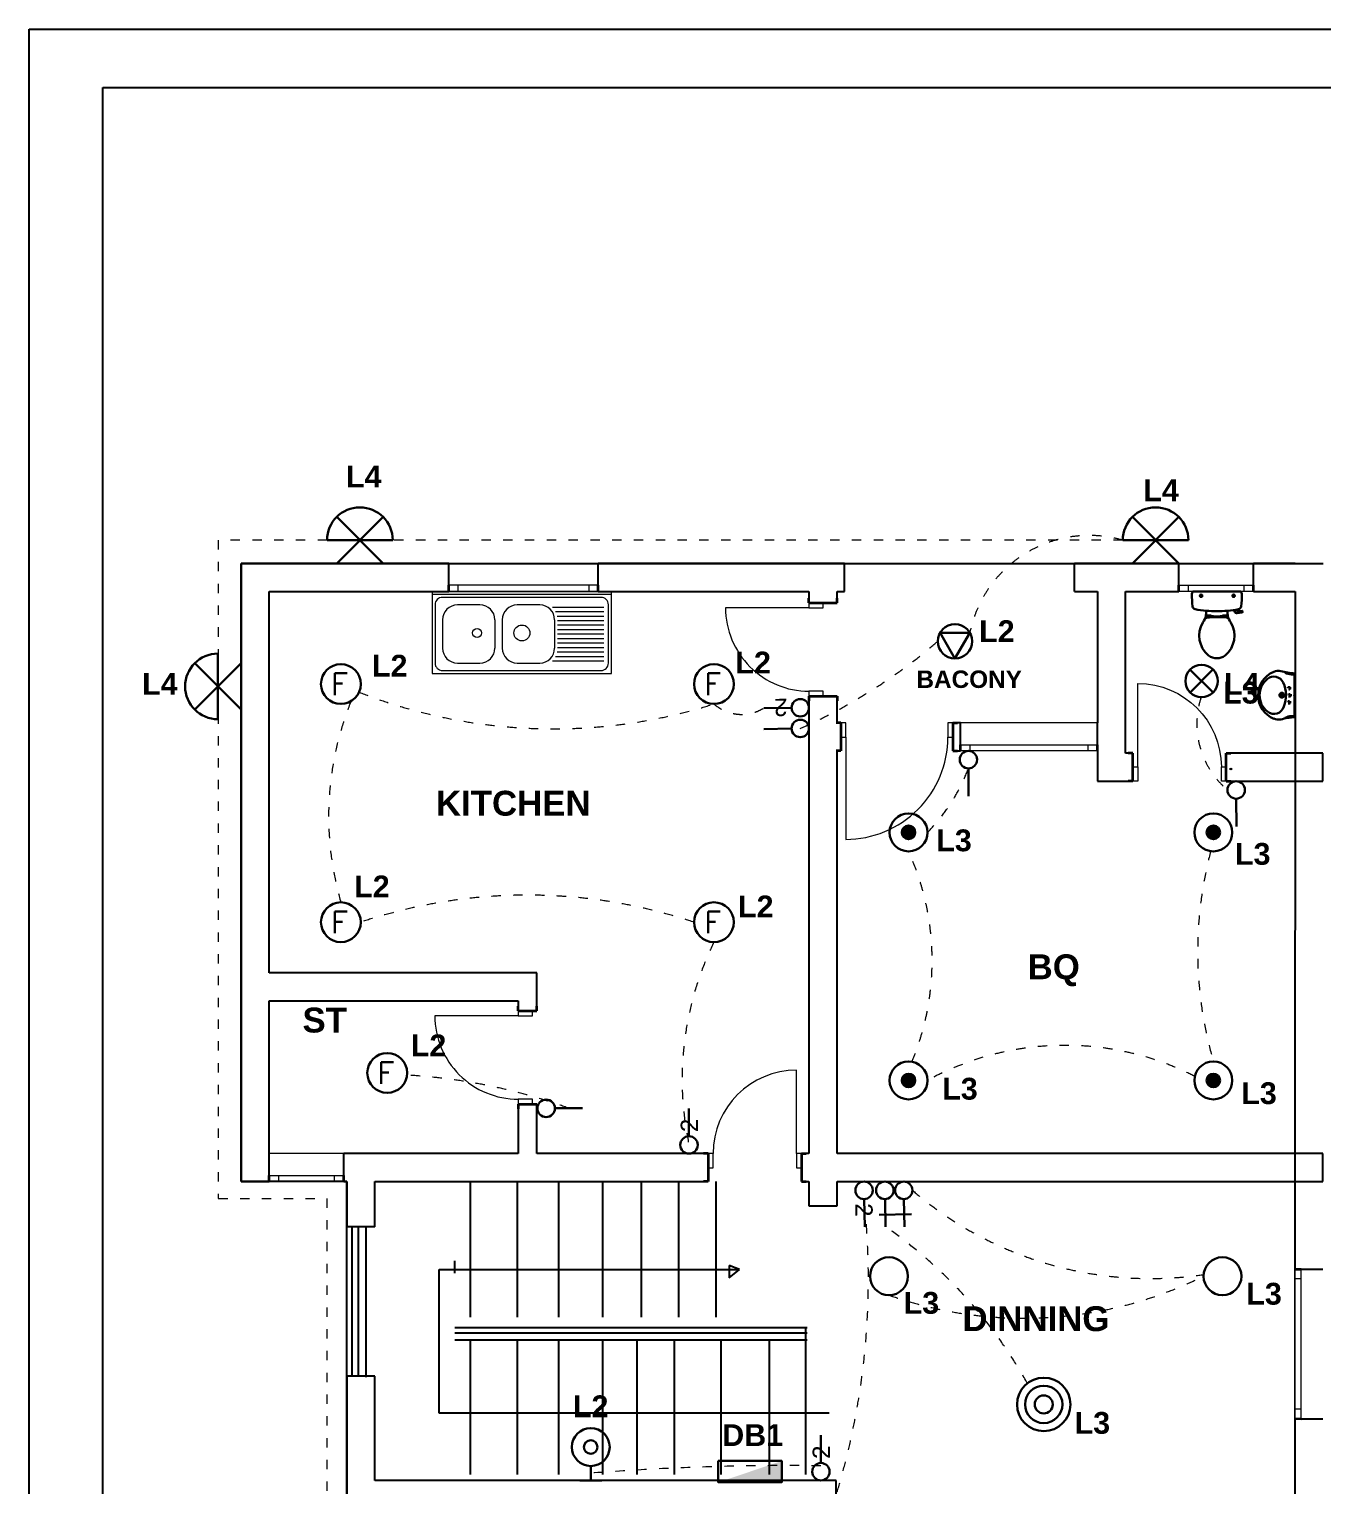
# Model space of a CAD drawing. Header units: inches. Extents: x 23 to 2032867, y 13 to 664695.
# Drawn here: x 93471 to 103859, y 305085 to 316785 of the extents above; entities that cross this region are included whole.
import ezdxf
from ezdxf.enums import TextEntityAlignment as Align

# ---------------------------------------------------------------- set-up
doc = ezdxf.new("R2010")
doc.units = ezdxf.units.IN
doc.header["$MEASUREMENT"] = 0
doc.linetypes.add('DASHED1', pattern=[1, 0.3, -0.4, 0.3])
doc.linetypes.add('Hidden Line', pattern=[391.222223, 282.222223, -109])
for name, color, linetype, lineweight, true_color in [('2D Drafting - General_Pen_No__62', 7, 'Continuous', 20, 0xaaaaaa), ('2D Drafting - General_Pen_No__82', 7, 'Continuous', 20, 0xaaaaaa), ('Annotation - Text_Pen_No__86', 7, 'Continuous', 20, 0x5555ff), ('ARCHICAD Doors_Pen_No__23', 7, 'Continuous', 20, 0xff6600), ('ARCHICAD Doors_Pen_No__3', 7, 'Continuous', 18, 0xff6600), ('ARCHICAD Windows_Pen_No__23', 7, 'Continuous', 20, 0xff6600), ('ARCHICAD Windows_Pen_No__3', 7, 'Continuous', 18, 0xff6600), ('Structural - Bearing_Pen_No__89', 7, 'Continuous', 20, 0x71cebe)]:
    doc.layers.add(name, color=color, linetype=linetype, lineweight=lineweight, true_color=true_color)
for name, color, linetype, lineweight in [('ARCHICAD Doors_Pen_No__27', 7, 'Continuous', 35), ('ARCHICAD Windows_Pen_No__27', 7, 'Continuous', 35), ('Building', 8, 'Continuous', 18), ('Structural - Bearing_Pen_No__27', 7, 'Continuous', 35)]:
    doc.layers.add(name, color=color, linetype=linetype, lineweight=lineweight)
for name, color, linetype in [('E-inst', 3, 'Continuous'), ('E-inst.', 3, 'Continuous'), ('E-installation', 3, 'Continuous'), ('E-power', 1, 'Continuous'), ('LIAB', 8, 'Continuous'), ('PLOTYR', 15, 'Continuous')]:
    doc.layers.add(name, color=color, linetype=linetype)
doc.styles.add('GENERATED_STYLE_2', font='arialbd.ttf')
doc.styles.add('NEW', font='swisseb.ttf', dxfattribs={"width": 0.75})
doc.styles.add('ORIG2', font='ORIG2')
doc.styles.add('USA', font='romans.shx')

msp = doc.modelspace()

# ---------------------------------------------------------------- hatches: boundary and pattern name
at = {"layer": 'E-inst.', "lineweight": 30}
for points in [[(100478.104, 310332.868, -1), (100586.802, 310332.868, -1)], [(102925.723, 310332.868, -1), (103034.421, 310332.868, -1)], [(100478.104, 308340.925, -1), (100586.802, 308340.925, -1)], [(102925.723, 308340.925, -1), (103034.421, 308340.925, -1)]]:
    msp.add_hatch(color=256, dxfattribs=at).paths.add_polyline_path(points)
at = {"layer": 'E-power', "linetype": 'Continuous', "lineweight": 30}
h = msp.add_hatch(color=1, dxfattribs=at)
h.dxf.hatch_style = 1
h.paths.add_polyline_path([(99006.859, 305113.749), (99514.49, 305284.458), (99514.49, 305113.749)])

# ---------------------------------------------------------------- linework, layer by layer
at = {"layer": '2D Drafting - General_Pen_No__62', "color": 8, "linetype": 'Continuous', "lineweight": 25}
for p, q in [((96762.228, 305667.657), (96762.228, 306821.976)), ((96762.228, 306821.976), (99176.137, 306821.976)), ((99176.137, 306821.976), (99091.463, 306855.482)), ((99091.463, 306855.482), (99091.463, 306756.409)), ((99091.463, 306756.409), (99176.137, 306821.976)), ((99895.213, 305667.657), (96762.228, 305667.657))]:
    msp.add_line(p, q, dxfattribs=at)
at = {"layer": '2D Drafting - General_Pen_No__82', "color": 8, "linetype": 'Continuous', "lineweight": 25}
for p, q in [((97015.442, 306438.855), (97015.442, 307528.065)), ((97015.442, 306438.855), (97015.442, 307528.065)), ((97391.346, 306438.855), (97391.346, 307528.065)), ((97391.346, 306438.855), (97391.346, 307528.065)), ((97724.36, 306438.855), (97724.36, 307528.065)), ((97724.36, 306438.855), (97724.36, 307528.065)), ((98076.513, 306438.855), (98076.513, 307528.065)), ((98076.513, 306438.855), (98076.513, 307528.065)), ((98387.033, 306438.855), (98387.033, 307528.065)), ((98387.033, 306438.855), (98387.033, 307528.065)), ((98687.033, 306438.855), (98687.033, 307528.065)), ((98687.033, 306438.855), (98687.033, 307528.065)), ((98987.033, 306438.855), (98987.033, 307528.065)), ((98987.033, 306438.855), (98987.033, 307528.065)), ((96061.941, 307157.726), (96061.941, 305965.154)), ((96061.941, 307157.726), (96061.941, 305965.154)), ((96112.395, 307157.726), (96112.395, 305965.154)), ((96112.395, 307157.726), (96112.395, 305965.154)), ((96173.657, 307163.662), (96173.657, 305956.601)), ((96173.657, 307163.662), (96173.657, 305956.601)), ((96890.519, 306791.912), (96890.519, 306892.285)), ((96890.519, 306791.912), (96890.519, 306892.285)), ((96890.519, 306357.065), (99719.168, 306357.065)), ((96890.519, 306357.065), (99719.168, 306357.065)), ((96890.519, 306312.455), (99718.29, 306312.455)), ((96890.519, 306312.455), (99718.29, 306312.455)), ((99705.667, 306357.065), (99705.667, 305176.421)), ((99705.667, 306357.065), (99705.667, 305176.421)), ((96890.519, 306256.692), (99719.168, 306256.692)), ((96890.519, 306256.692), (99719.168, 306256.692)), ((97015.442, 305176.421), (97015.442, 306256.692)), ((97015.442, 305176.421), (97015.442, 306256.692)), ((97391.346, 305176.421), (97391.346, 306256.692)), ((97391.346, 305176.421), (97391.346, 306256.692)), ((97724.36, 305176.421), (97724.36, 306256.692)), ((97724.36, 305176.421), (97724.36, 306256.692)), ((98076.513, 305176.421), (98076.513, 306256.692)), ((98076.513, 305176.421), (98076.513, 306256.692)), ((98353.357, 305176.421), (98353.357, 306256.692)), ((98353.357, 305176.421), (98353.357, 306256.692)), ((98653.357, 305176.421), (98653.357, 306256.692)), ((98653.357, 305176.421), (98653.357, 306256.692)), ((99027.15, 305176.421), (99027.15, 306256.692)), ((99027.15, 305176.421), (99027.15, 306256.692)), ((99415.933, 305176.421), (99415.933, 306256.692)), ((99415.933, 305176.421), (99415.933, 306256.692))]:
    msp.add_line(p, q, dxfattribs=at)
at = {"layer": 'ARCHICAD Doors_Pen_No__23', "color": 8, "linetype": 'Continuous'}
for p, q in [((99733.035, 312177.146), (99733.035, 312137.146)), ((99848.035, 312177.146), (99733.035, 312177.146)), ((99848.035, 312137.146), (99848.035, 312177.146)), ((99733.035, 312137.146), (99848.035, 312137.146)), ((99848.035, 311467.146), (99733.035, 311467.146)), ((99733.035, 311467.146), (99733.035, 311427.146)), ((99848.035, 311427.146), (99848.035, 311467.146)), ((99733.035, 311427.146), (99848.035, 311427.146)), ((100028.064, 311212.359), (99988.064, 311212.359)), ((99988.064, 311212.359), (99988.064, 311097.359)), ((100028.064, 311097.359), (100028.064, 311212.359)), ((100888.064, 311212.359), (100848.064, 311212.359)), ((100848.064, 311212.359), (100848.064, 311097.359)), ((100888.064, 311097.359), (100888.064, 311212.359)), ((99988.064, 311097.359), (100028.064, 311097.359)), ((100848.064, 311097.359), (100888.064, 311097.359)), ((102334.108, 310858.855), (102374.108, 310858.855)), ((102334.108, 310743.855), (102334.108, 310858.855)), ((102374.108, 310858.855), (102374.108, 310743.855)), ((103044.108, 310743.855), (103044.108, 310858.855)), ((103044.108, 310858.855), (103084.108, 310858.855)), ((103084.108, 310858.855), (103084.108, 310743.855)), ((102374.108, 310743.855), (102334.108, 310743.855)), ((103084.108, 310743.855), (103044.108, 310743.855)), ((97398.753, 308900.182), (97398.753, 308860.182)), ((97513.753, 308900.182), (97398.753, 308900.182)), ((97513.753, 308860.182), (97513.753, 308900.182)), ((97398.753, 308860.182), (97513.753, 308860.182)), ((97513.753, 308190.182), (97398.753, 308190.182)), ((97398.753, 308190.182), (97398.753, 308150.182)), ((97513.753, 308150.182), (97513.753, 308190.182)), ((97398.753, 308150.182), (97513.753, 308150.182)), ((98963.075, 307753.065), (98923.075, 307753.065)), ((98923.075, 307753.065), (98923.075, 307638.065)), ((98963.075, 307638.065), (98963.075, 307753.065)), ((99673.075, 307753.065), (99633.075, 307753.065)), ((99633.075, 307753.065), (99633.075, 307638.065)), ((99673.075, 307638.065), (99673.075, 307753.065)), ((98923.075, 307638.065), (98963.075, 307638.065)), ((99633.075, 307638.065), (99673.075, 307638.065))]:
    msp.add_line(p, q, dxfattribs=at)
at = {"layer": 'ARCHICAD Doors_Pen_No__27', "color": 8, "linetype": 'Continuous'}
for p, q in [((99733.035, 312177.146), (99733.035, 312214.146)), ((99733.035, 312177.146), (99848.035, 312177.146)), ((99848.035, 312177.146), (99958.035, 312177.146)), ((99958.035, 312177.146), (99958.035, 312214.146)), ((99733.035, 311427.146), (99848.035, 311427.146)), ((99733.035, 311427.146), (99733.035, 311390.146)), ((99848.035, 311427.146), (99958.035, 311427.146)), ((99958.035, 311427.146), (99958.035, 311390.146)), ((99988.064, 311212.359), (99951.064, 311212.359)), ((99988.064, 311212.359), (99988.064, 311097.359)), ((100888.064, 311212.359), (100888.064, 311097.359)), ((100888.064, 311212.359), (100925.064, 311212.359)), ((99988.064, 310987.359), (99951.064, 310987.359)), ((99988.064, 311097.359), (99988.064, 310987.359)), ((100888.064, 311097.359), (100888.064, 310987.359)), ((100888.064, 310987.359), (100925.064, 310987.359)), ((102334.108, 310968.855), (102297.108, 310968.855)), ((102334.108, 310858.855), (102334.108, 310968.855)), ((103084.108, 310858.855), (103084.108, 310968.855)), ((103084.108, 310968.855), (103121.108, 310968.855)), ((102334.108, 310743.855), (102334.108, 310858.855)), ((103084.108, 310743.855), (103084.108, 310858.855)), ((102334.108, 310743.855), (102297.108, 310743.855)), ((103084.108, 310743.855), (103121.108, 310743.855)), ((97398.753, 308900.182), (97398.753, 308937.182)), ((97398.753, 308900.182), (97513.753, 308900.182)), ((97513.753, 308900.182), (97548.753, 308900.182)), ((97548.753, 308900.182), (97548.753, 308937.182)), ((97398.753, 308150.182), (97513.753, 308150.182)), ((97398.753, 308150.182), (97398.753, 308113.182)), ((97513.753, 308150.182), (97548.753, 308150.182)), ((97548.753, 308150.182), (97548.753, 308113.182)), ((98923.075, 307753.065), (98886.075, 307753.065)), ((98923.075, 307753.065), (98923.075, 307638.065)), ((99673.075, 307753.065), (99673.075, 307638.065)), ((99673.075, 307753.065), (99710.075, 307753.065)), ((98923.075, 307638.065), (98923.075, 307528.065)), ((99673.075, 307638.065), (99673.075, 307528.065)), ((98923.075, 307528.065), (98886.075, 307528.065)), ((99673.075, 307528.065), (99710.075, 307528.065))]:
    msp.add_line(p, q, dxfattribs=at)
at = {"layer": 'ARCHICAD Doors_Pen_No__3', "color": 8, "linetype": 'Continuous'}
for p, q in [((99733.035, 312137.146), (99063.035, 312137.146)), ((102374.108, 310858.855), (102374.108, 311528.855)), ((100028.064, 311097.359), (100028.064, 310277.359)), ((97398.753, 308860.182), (96728.753, 308860.182)), ((99633.075, 307753.065), (99633.075, 308423.065))]:
    msp.add_line(p, q, dxfattribs=at)
for centre, major_axis, start_param, end_param in [((99733.035, 312137.146), (473.762, 473.762), 2.35619449, 3.926990817), ((100028.064, 311097.359), (579.828, 579.828), 3.926990817, 5.497787144), ((97398.753, 308860.182), (473.762, 473.762), 2.35619449, 3.926990817), ((99633.075, 307753.065), (-473.762, 473.762), -0.785398163, 0.785398163)]:
    msp.add_ellipse(centre, major_axis=major_axis, ratio=1, start_param=start_param, end_param=end_param, dxfattribs=at)
at = {"layer": 'ARCHICAD Doors_Pen_No__3', "color": 8, "linetype": 'Continuous', "extrusion": (0, 0, -1)}
msp.add_ellipse((102374.108, 310858.855), major_axis=(473.762, 473.762), ratio=1, start_param=-0.785398163, end_param=0.785398163, dxfattribs=at)
at = {"layer": 'ARCHICAD Windows_Pen_No__23', "color": 8, "linetype": 'Continuous'}
for p, q in [((96915.735, 312318.823), (96840.735, 312318.823)), ((96915.735, 312268.823), (96915.735, 312318.823)), ((98040.735, 312318.823), (97965.735, 312318.823)), ((97965.735, 312318.823), (97965.735, 312268.823)), ((102701.715, 312318.823), (102776.715, 312318.823)), ((102776.715, 312318.823), (102776.715, 312268.823)), ((103226.715, 312268.823), (103226.715, 312318.823)), ((103226.715, 312318.823), (103301.715, 312318.823)), ((96840.735, 312268.823), (96915.735, 312268.823)), ((97965.735, 312268.823), (98040.735, 312268.823)), ((102776.715, 312268.823), (102701.715, 312268.823)), ((103301.715, 312268.823), (103226.715, 312268.823)), ((100950.179, 311037.359), (101025.179, 311037.359)), ((101025.179, 310987.359), (100950.179, 310987.359)), ((101025.179, 311037.359), (101025.179, 310987.359)), ((101975.179, 310987.359), (101975.179, 311037.359)), ((101975.179, 311037.359), (102050.179, 311037.359)), ((102050.179, 310987.359), (101975.179, 310987.359)), ((95397.546, 307578.065), (95472.546, 307578.065)), ((95472.546, 307528.065), (95397.546, 307528.065)), ((95472.546, 307578.065), (95472.546, 307528.065)), ((95922.546, 307528.065), (95922.546, 307578.065)), ((95922.546, 307578.065), (95997.546, 307578.065)), ((95997.546, 307528.065), (95922.546, 307528.065)), ((103634.905, 306824.355), (103634.894, 306749.355)), ((103684.894, 306749.348), (103684.905, 306824.348)), ((103634.894, 306749.355), (103684.894, 306749.348)), ((103634.731, 305699.355), (103634.719, 305624.355)), ((103684.731, 305699.348), (103634.731, 305699.355)), ((103684.719, 305624.348), (103684.731, 305699.348))]:
    msp.add_line(p, q, dxfattribs=at)
at = {"layer": 'ARCHICAD Windows_Pen_No__27', "color": 8, "linetype": 'Continuous'}
for p, q in [((96840.735, 312268.823), (96840.735, 312318.823)), ((98040.735, 312268.823), (98040.735, 312318.823)), ((102701.715, 312268.823), (102701.715, 312318.823)), ((103301.715, 312268.823), (103301.715, 312318.823)), ((100950.179, 310987.359), (100950.179, 311037.359)), ((102050.179, 310987.359), (102050.179, 311037.359)), ((95397.546, 307528.065), (95397.546, 307578.065)), ((95997.546, 307528.065), (95997.546, 307578.065)), ((103634.905, 306824.355), (103684.905, 306824.348)), ((103634.719, 305624.355), (103684.719, 305624.348))]:
    msp.add_line(p, q, dxfattribs=at)
at = {"layer": 'ARCHICAD Windows_Pen_No__3', "color": 8, "linetype": 'Continuous'}
for p, q in [((98040.735, 312493.823), (96840.735, 312493.823)), ((103301.715, 312493.823), (102701.715, 312493.823)), ((97965.735, 312318.823), (96915.735, 312318.823)), ((102776.715, 312318.823), (103226.715, 312318.823)), ((98040.735, 312268.823), (96840.735, 312268.823)), ((96915.735, 312268.823), (97965.735, 312268.823)), ((103301.715, 312268.823), (102701.715, 312268.823)), ((103226.715, 312268.823), (102776.715, 312268.823)), ((102050.179, 311212.359), (100950.179, 311212.359)), ((102050.179, 310987.359), (100950.179, 310987.359)), ((101025.179, 311037.359), (101975.179, 311037.359)), ((101975.179, 310987.359), (101025.179, 310987.359)), ((95997.546, 307753.065), (95397.546, 307753.065)), ((95997.546, 307528.065), (95397.546, 307528.065)), ((95472.546, 307578.065), (95922.546, 307578.065)), ((95922.546, 307528.065), (95472.546, 307528.065)), ((103634.719, 305624.355), (103634.905, 306824.355)), ((103634.894, 306749.355), (103634.731, 305699.355)), ((103684.731, 305699.348), (103684.894, 306749.348))]:
    msp.add_line(p, q, dxfattribs=at)
at = {"layer": 'Building', "color": 8, "linetype": 'Continuous'}
for p, q in [((96706.701, 312268.823), (97906.701, 312268.823)), ((96781.701, 312268.823), (96706.701, 312268.823)), ((97181.701, 312268.823), (96706.701, 312268.823))]:
    msp.add_line(p, q, dxfattribs=at)
at = {"layer": 'Building', "color": 8, "linetype": 'Continuous', "lineweight": 20}
for p, q in [((96766.701, 312268.823), (96706.701, 312268.823)), ((96826.701, 312268.823), (96766.701, 312268.823)), ((97306.701, 312268.823), (96826.701, 312268.823))]:
    msp.add_line(p, q, dxfattribs=at)
at = {"layer": 'Building', "color": 8, "lineweight": 20}
for p, q in [((98146.701, 312268.823), (96706.701, 312268.823)), ((96706.701, 312268.823), (96706.701, 311608.823)), ((98146.701, 312244.823), (96706.701, 312244.823)), ((96730.701, 312160.823), (96730.701, 311692.823)), ((98062.701, 312220.823), (96790.701, 312220.823)), ((97090.701, 312160.823), (96910.701, 312160.823)), ((97570.701, 312160.823), (97390.701, 312160.823)), ((98122.701, 311692.823), (98122.701, 312160.823)), ((98146.701, 311608.823), (98146.701, 312268.823)), ((96790.701, 312040.823), (96790.701, 311812.823)), ((97210.701, 312040.823), (97210.701, 311812.823)), ((97270.701, 312040.823), (97270.701, 311812.823)), ((97672.347, 312142.823), (98086.701, 312142.823)), ((97690.701, 312040.823), (97690.701, 311812.823)), ((97698.685, 312106.823), (98086.701, 312106.823)), ((97711.541, 312070.823), (98086.701, 312070.823)), ((97714.701, 312034.823), (98086.701, 312034.823)), ((97714.701, 311998.823), (98086.701, 311998.823)), ((97714.701, 311962.823), (98086.701, 311962.823)), ((97714.701, 311926.823), (98086.701, 311926.823)), ((97714.701, 311890.823), (98086.701, 311890.823)), ((97714.701, 311854.823), (98086.701, 311854.823)), ((97714.701, 311818.823), (98086.701, 311818.823)), ((96910.701, 311692.823), (97090.701, 311692.823)), ((97390.701, 311692.823), (97570.701, 311692.823)), ((97672.347, 311710.823), (98086.701, 311710.823)), ((97698.685, 311746.823), (98086.701, 311746.823)), ((97711.541, 311782.823), (98086.701, 311782.823)), ((96706.701, 311608.823), (98146.701, 311608.823)), ((96790.701, 311632.823), (98062.701, 311632.823))]:
    msp.add_line(p, q, dxfattribs=at)
at = {"layer": 'Building', "linetype": 'Continuous', "lineweight": 30, "ltscale": 1000}
for p, q in [((103201.439, 312268.823), (102814.659, 312268.823)), ((102921.646, 312113.083), (102921.646, 312089.299)), ((102929.419, 312057.272), (102929.419, 312073.954)), ((102929.419, 312073.954), (102963.503, 312073.954)), ((102955.711, 312073.954), (102955.711, 312059.925)), ((102963.503, 312073.954), (102963.503, 312060.524)), ((102963.503, 312069.827), (102980.505, 312069.827)), ((102980.505, 312069.827), (102980.505, 312066.087)), ((102980.505, 312066.087), (103035.593, 312066.087)), ((103035.593, 312069.827), (103035.593, 312066.087)), ((103052.595, 312069.827), (103035.593, 312069.827)), ((103052.595, 312073.954), (103052.595, 312061.381)), ((103086.679, 312073.954), (103052.595, 312073.954)), ((103060.387, 312073.954), (103060.387, 312060.932)), ((103086.679, 312058.79), (103086.679, 312073.954)), ((103094.453, 312089.299), (103094.453, 312113.083)), ((103147.176, 312119.491), (103150.395, 312108.211)), ((103149.578, 312111.074), (103172.064, 312116.243)), ((103172.251, 312115.352), (103170.575, 312123.315)), ((103212.402, 312100.311), (103171.999, 312094.289)), ((103180.856, 312109.226), (103209.961, 312112.916)), ((103214.201, 312110.107), (103215.577, 312105.222)), ((103631.06, 311600.264), (103608.713, 311602.139)), ((103631.06, 311600.264, -1683.122), (103608.713, 311602.139, -1683.122)), ((103631.06, 311258.605), (103631.06, 311610.378)), ((103631.06, 311258.605, -1683.122), (103631.06, 311610.378, -1683.122)), ((103631.06, 311268.719), (103608.713, 311266.844)), ((103631.06, 311268.719, -1683.122), (103608.713, 311266.844, -1683.122))]:
    msp.add_line(p, q, dxfattribs=at)
at = {"layer": 'Building', "linetype": 'Continuous', "lineweight": 30, "ltscale": 50}
for p, q in [((102897.045, 312233.758), (102865.026, 312233.758)), ((102881.036, 312217.749), (102881.036, 312249.767)), ((103158.726, 312233.758), (103126.983, 312233.758)), ((103142.855, 312217.887), (103142.855, 312249.63)), ((103530.178, 311460.84), (103530.178, 311408.143)), ((103530.178, 311460.84, -1683.122), (103530.178, 311408.143, -1683.122)), ((103557.442, 311434.491), (103503.242, 311434.491)), ((103557.442, 311434.491, -1683.122), (103503.242, 311434.491, -1683.122))]:
    msp.add_line(p, q, dxfattribs=at)
at = {"layer": 'Building', "linetype": 'DASHED1', "lineweight": 30, "ltscale": 50}
for p, q in [((103604.417, 311490.596), (103569.493, 311490.596)), ((103604.417, 311490.596, -1683.122), (103569.493, 311490.596, -1683.122)), ((103587.375, 311508.286), (103587.375, 311472.905)), ((103587.375, 311508.286, -1683.122), (103587.375, 311472.905, -1683.122)), ((103604.417, 311378.387), (103569.493, 311378.387)), ((103604.417, 311378.387, -1683.122), (103569.493, 311378.387, -1683.122)), ((103608.83, 311434.491), (103573.905, 311434.491)), ((103608.83, 311434.491, -1683.122), (103573.905, 311434.491, -1683.122)), ((103587.375, 311360.697), (103587.375, 311396.077)), ((103587.375, 311360.697, -1683.122), (103587.375, 311396.077, -1683.122)), ((103591.787, 311416.801), (103591.787, 311452.182)), ((103591.787, 311416.801, -1683.122), (103591.787, 311452.182, -1683.122))]:
    msp.add_line(p, q, dxfattribs=at)
at = {"layer": 'Building', "linetype": 'Continuous', "lineweight": 30, "ltscale": 200}
for p, q in [((103626.5, 311439.052), (103635.62, 311439.052)), ((103635.62, 311439.052), (103626.5, 311429.931)), ((103635.62, 311429.931), (103626.5, 311439.052)), ((103626.5, 311439.052, -1683.122), (103635.62, 311439.052, -1683.122)), ((103635.62, 311439.052, -1683.122), (103626.5, 311429.931, -1683.122)), ((103635.62, 311429.931, -1683.122), (103626.5, 311439.052, -1683.122)), ((103626.5, 311429.931), (103635.62, 311429.931)), ((103626.5, 311429.931, -1683.122), (103635.62, 311429.931, -1683.122))]:
    msp.add_line(p, q, dxfattribs=at)
at = {"layer": 'Building', "linetype": 'Continuous', "ltscale": 200}
for p, q in [((103114.28, 310835.496), (103114.28, 310848.163)), ((103114.28, 310848.163), (103126.947, 310835.496)), ((103126.947, 310848.163), (103114.28, 310835.496)), ((103126.947, 310835.496), (103126.947, 310848.163))]:
    msp.add_line(p, q, dxfattribs=at)
at = {"layer": 'Building', "linetype": 'Continuous', "lineweight": 30, "ltscale": 50}
for centre in [(102881.036, 312233.758), (103142.855, 312233.758)]:
    msp.add_circle(centre, 9.351, dxfattribs=at)
at = {"layer": 'Building', "color": 8, "lineweight": 20}
for centre, radius in [((97068.169, 311934.857), 36.346), ((97428.034, 311934.857), 63.881)]:
    msp.add_circle(centre, radius, dxfattribs=at)
at = {"layer": 'Building', "linetype": 'DASHED1', "lineweight": 30, "ltscale": 50}
for centre in [(103587.375, 311490.596), (103587.375, 311490.596, -1683.122), (103587.375, 311378.387), (103587.375, 311378.387, -1683.122), (103591.787, 311434.491), (103591.787, 311434.491, -1683.122)]:
    msp.add_circle(centre, 9.504, dxfattribs=at)
at = {"layer": 'Building', "linetype": 'Continuous', "lineweight": 30, "ltscale": 1000}
for centre, radius in [((103530.178, 311434.491), 18.608), ((103530.178, 311434.491, -1683.122), 18.608), ((103530.178, 311434.491), 10.99), ((103530.178, 311434.491, -1683.122), 10.99)]:
    msp.add_circle(centre, radius, dxfattribs=at)
at = {"layer": 'Building', "color": 8, "lineweight": 20}
for centre, radius, start, end in [((96790.701, 312160.823), 60, 90, 180), ((96910.701, 312040.823), 120, 90, 180), ((97090.701, 312040.823), 120, 0, 90), ((97390.701, 312040.823), 120, 90, 180), ((97570.701, 312040.823), 120, 0, 90), ((98062.701, 312160.823), 60, 0, 90), ((96910.701, 311812.823), 120, 180, 270), ((97090.701, 311812.823), 120, 270, 0), ((97390.701, 311812.823), 120, 180, 270), ((97570.701, 311812.823), 120, 270, 0), ((96790.701, 311692.823), 60, 180, 270), ((98062.701, 311692.823), 60, 270, 0)]:
    msp.add_arc(centre, radius, start, end, dxfattribs=at)
at = {"layer": 'Building', "linetype": 'Continuous', "lineweight": 30, "ltscale": 1000}
for centre, radius, start, end in [((102841.224, 312247.896), 33.819, 141.7697938, 181.0191617), ((103703.518, 312247.294), 896.106, 180.0000019, 186.330877), ((103174.874, 312247.896), 33.819, 358.9808265, 38.2302081), ((102312.58, 312247.294), 896.106, 353.6508475, 0), ((102839.208, 312151.402), 26.494, 186.330877, 259.2903908), ((103008.049, 313044.15), 935.068, 259.2903908, 264.6980974), ((102821.08, 312089.299), 100.566, 326.1570684, 0), ((102929.735, 312041.613), 15.584, 96.9358105, 142.5800181), ((103008.229, 313042.21), 933.119, 264.6980974, 275.3019114), ((103014.973, 311340.915), 721.447, 84.3005444, 96.9358206), ((103085.072, 312043.289), 15.584, 37.7817379, 84.3005444), ((103008.049, 313044.15), 935.068, 275.3019114, 280.7270761), ((103195.018, 312089.299), 100.566, 180.0000019, 213.8429404), ((103169.128, 312113.557), 19.481, 195.9271971, 278.4778948), ((103179.876, 312116.957), 7.792, 191.8886154, 277.22379), ((103177.233, 312151.085), 26.118, 280.7270761, 353.6508475), ((103210.451, 312109.05), 3.896, 15.7397884, 97.2238087), ((103211.827, 312104.165), 3.896, 278.4778948, 15.7397884), ((103070.749, 311913.449), 204.567, 148.9077103, 230.8791806), ((103195.845, 311838.009), 350.65, 146.1570702, 148.9077103), ((102945.35, 311913.449), 204.567, 309.1208282, 31.0923054), ((102820.253, 311838.009), 350.65, 31.0923054, 33.8429316), ((103008.049, 311836.355), 105.195, 230.8791806, 309.1208282), ((103542.306, 311434.496), 203.147, 112.4424723, 248.1531127), ((103542.306, 311434.496, -1683.122), 203.147, 112.4424723, 248.1531127), ((103465.803, 311501.516), 82.661, 25.2174734, 128.537704), ((103465.803, 311501.516, -1683.122), 82.661, 25.2174734, 128.537704), ((103504.5, 311526.258), 103.901, 80.4525984, 112.4906661), ((103504.5, 311526.258, -1683.122), 103.901, 80.4525984, 112.4906661), ((103672.547, 312192.628), 583.726, 255.0270052, 265.9244355), ((103672.547, 312192.628, -1683.122), 583.726, 255.0270052, 265.9244355), ((103608.713, 311706.041), 103.901, 239.9007316, 270.0000094), ((103608.713, 311706.041, -1683.122), 103.901, 239.9007316, 270.0000094), ((103519.188, 311434.491), 168.347, 128.53754, 231.4625075), ((103519.188, 311434.491, -1683.122), 168.347, 128.53754, 231.4625075), ((103325.827, 311434.138), 238.006, 337.8276538, 25.5349405), ((103325.827, 311434.138, -1683.122), 238.006, 337.8276538, 25.5349405), ((103466.155, 311368.423), 83.628, 231.6817737, 343.2461383), ((103466.155, 311368.423, -1683.122), 83.628, 231.6817737, 343.2461383), ((103515.068, 311360.23), 124.156, 245.8931025, 246.0931451), ((103515.068, 311360.23, -1683.122), 124.156, 245.8931025, 246.0931451), ((103504.5, 311342.724), 103.901, 247.5093438, 279.5474663), ((103504.5, 311342.724, -1683.122), 103.901, 247.5093438, 279.5474663), ((103672.547, 310676.355), 583.726, 94.075602, 104.9730049), ((103672.547, 310676.355, -1683.122), 583.726, 94.075602, 104.9730049), ((103608.713, 311162.942), 103.901, 90.0000006, 120.0992783), ((103608.713, 311162.942, -1683.122), 103.901, 90.0000006, 120.0992783)]:
    msp.add_arc(centre, radius, start, end, dxfattribs=at)
at = {"layer": 'E-inst', "color": 3, "lineweight": 30}
for p, q in [((102792.423, 311639.966), (102978.356, 311457.967)), ((102794.389, 311456), (102976.389, 311641.933)), ((99593.136, 311333.337), (99370.546, 311332.002)), ((99593.15, 311166.28), (99370.6, 311161.866)), ((101013.643, 310847.458), (101014.394, 310624.866)), ((103163.725, 310603.954), (103164.476, 310381.361)), ((97692.585, 308117.065), (97915.178, 308117.816)), ((98769.011, 307892.964), (98767.677, 308115.554)), ((100176.705, 307388.18), (100181.119, 307165.63)), ((100343.468, 307388.18), (100347.882, 307165.63)), ((100495.655, 307388.18), (100500.07, 307165.63)), ((100297.316, 307260.617), (100556.422, 307267.705)), ((99828.221, 305268.32), (99826.887, 305490.91))]:
    msp.add_line(p, q, dxfattribs=at)
for centre, radius in [((102885.389, 311548.967), 130.091), ((99663.084, 311333.914), 69.951), ((99663.084, 311167.826), 69.951), ((101013.249, 310917.408), 69.951), ((103163.331, 310673.904), 69.951), ((97622.635, 308116.67), 69.951), ((98769.589, 307823.016), 69.951), ((100175.159, 307458.114), 69.951), ((100341.922, 307458.114), 69.951), ((100494.11, 307458.114), 69.951), ((101618.08, 305738.853), 214.678), ((101618.08, 305738.853), 150), ((99828.799, 305198.372), 69.951)]:
    msp.add_circle(centre, radius, dxfattribs=at)
at = {"layer": 'E-inst.', "lineweight": 30}
for p, q in [((95940.537, 312493.823), (96313.09, 312866.377)), ((96313.09, 312493.823), (95940.537, 312866.377)), ((102329.634, 312493.823), (102702.188, 312866.377)), ((102702.188, 312493.823), (102329.634, 312866.377)), ((95863.378, 312680.1), (96390.248, 312680.1)), ((102252.476, 312680.1), (102779.346, 312680.1)), ((95940.537, 312493.823), (96313.09, 312493.823)), ((102329.634, 312493.823), (102702.188, 312493.823)), ((100904.904, 311729.787), (100785.459, 311936.735)), ((100785.459, 311936.735), (101024.349, 311936.735)), ((101024.349, 311936.735), (100904.904, 311729.787)), ((95173.525, 311319.604), (94800.971, 311692.158)), ((95173.525, 311692.158), (94800.971, 311319.604)), ((94987.248, 311242.446), (94987.248, 311769.316)), ((95173.525, 311319.604), (95173.525, 311692.158)), ((97980.698, 305244.101), (97980.698, 305128.421)), ((98069.38, 305128.421), (97892.016, 305128.421))]:
    msp.add_line(p, q, dxfattribs=at)
at = {"layer": 'E-inst.', "color": 6, "linetype": 'DASHED1', "lineweight": 20, "ltscale": 250}
for p, q in [((95863.378, 312680.1), (94990.3, 312680.1)), ((94990.3, 312680.1), (94990.3, 307393.514)), ((102252.476, 312680.1), (96390.248, 312680.1)), ((94990.3, 307393.514), (95862.302, 307393.514)), ((95862.302, 307393.514), (95862.302, 299838.139))]:
    msp.add_line(p, q, dxfattribs=at)
at = {"layer": 'E-inst.', "lineweight": 30}
for centre, radius in [((100904.904, 311867.731), 137.944), ((95974.126, 311524.553), 159.818), ((98969.977, 311524.553), 159.818), ((100532.453, 310332.868), 152.207), ((102980.072, 310332.868), 152.207), ((100532.453, 310332.868), 54.349), ((102980.072, 310332.868), 54.349), ((95974.126, 309611.777), 159.818), ((98969.977, 309611.777), 159.818), ((96346.331, 308400.89), 159.818), ((100532.453, 308340.925), 152.207), ((102980.072, 308340.925), 152.207), ((100532.453, 308340.925), 54.349), ((102980.072, 308340.925), 54.349), ((100375.494, 306768.372), 152.207), ((103053.096, 306768.372), 152.207), ((101618.08, 305738.853), 72.795), ((97980.698, 305396.308), 152.207), ((97980.698, 305396.308), 54.349)]:
    msp.add_circle(centre, radius, dxfattribs=at)
for centre, radius, start, end in [((96126.813, 312680.1), 263.435, 0, 180), ((102515.911, 312680.1), 263.435, 0, 180), ((94987.248, 311505.881), 263.435, 90, 270), ((97980.698, 305396.308), 152.207, 0, 180)]:
    msp.add_arc(centre, radius, start, end, dxfattribs=at)
at = {"layer": 'E-inst.', "color": 6, "linetype": 'DASHED1', "lineweight": 20, "ltscale": 250}
for centre, radius, start, end in [((101983.138, 311738.89), 978.989, 74.0309494, 168.3407381), ((97846.423, 315253.481), 4471.335, 293.9720248, 310.7809458), ((97678.274, 315439.86), 4274.943, 248.6211317, 287.5871908), ((98343.108, 310461.191), 2467.31, 157.9499492, 196.2299441), ((99192.172, 311616.504), 335.795, 228.5703481, 302.086456), ((103540.377, 311203.509), 693.028, 161.8903377, 229.835027), ((99624.788, 311372.912), 1484.931, 315.5409563, 339.2765592), ((98603.129, 309304.621), 2118.9, 337.4110088, 24.4211665), ((106005.528, 309376.581), 3151.804, 165.1903729, 196.2780805), ((97472.051, 305599.308), 4229.709, 71.5571141, 108.4428859), ((101223.232, 308347.973), 2509.172, 153.8973788, 192.076369), ((101788.987, 306317.47), 2305.191, 63.1150995, 118.6240988), ((96244.441, 303805.366), 4585.394, 70.1177277, 86.7402089), ((94266.137, 306744.727), 5943.95, 338.2393714, 6.2144773), ((102471.52, 309673.632), 2923.511, 229.2730616, 278.457412), ((98223.538, 304098.986), 3730.569, 29.0095057, 55.2886478), ((101457.351, 309692.757), 3261.262, 250.6262231, 296.2719279), ((99548.735, 285059.994), 20187.257, 89.2063411, 94.4549138)]:
    msp.add_arc(centre, radius, start, end, dxfattribs=at)
at = {"layer": 'E-power', "color": 1, "linetype": 'Continuous', "lineweight": 30}
msp.add_lwpolyline([(99004.126, 305285.34), (99514.49, 305285.34), (99514.49, 305113.749), (99004.126, 305113.749)], close=True, dxfattribs=at)
at = {"layer": 'LIAB', "color": 7, "linetype": 'Continuous', "ltscale": 256.031999}
for p, q in [((94064.269, 316315.186), (131494.384, 316315.186)), ((94064.269, 290309.231), (94064.269, 316315.186))]:
    msp.add_line(p, q, dxfattribs=at)
at = {"layer": 'PLOTYR', "color": 1, "linetype": 'Continuous', "ltscale": 250}
for p, q in [((93471.236, 316784.608), (131963.806, 316784.608)), ((93471.236, 289839.809), (93471.236, 316784.608))]:
    msp.add_line(p, q, dxfattribs=at)
at = {"layer": 'Structural - Bearing_Pen_No__27', "color": 8, "linetype": 'Continuous', "lineweight": 25}
for p, q in [((95173.826, 312493.823), (95172.546, 307528.065)), ((96840.735, 312493.823), (95173.826, 312493.823)), ((96840.735, 312318.823), (96840.735, 312493.823)), ((98040.735, 312318.823), (98040.735, 312493.823)), ((99733.035, 312493.823), (98040.735, 312493.823)), ((100018.517, 312493.823), (99733.035, 312493.823)), ((100018.518, 312268.823), (100018.518, 312493.823)), ((101865.787, 312268.823), (101865.787, 312493.823)), ((102701.715, 312493.823), (101865.787, 312493.823)), ((102701.715, 312318.823), (102701.715, 312493.823)), ((103301.715, 312318.823), (103301.715, 312493.823)), ((103635.785, 312493.823), (103301.715, 312493.823)), ((96840.735, 312268.823), (96840.735, 312318.823)), ((98040.735, 312268.823), (98040.735, 312318.823)), ((102701.715, 312268.823), (102701.715, 312318.823)), ((103301.715, 312268.823), (103301.715, 312318.823)), ((95397.979, 309206.323), (95398.768, 312268.823)), ((95398.768, 312268.823), (96840.735, 312268.823)), ((98040.735, 312268.823), (99733.035, 312268.823)), ((99733.035, 312268.823), (99733.035, 312177.146)), ((99733.035, 312177.146), (99733.035, 312214.146)), ((99733.035, 312177.146), (99848.035, 312177.146)), ((99848.035, 312177.146), (99958.035, 312177.146)), ((99958.035, 312268.823), (100018.518, 312268.823)), ((99958.035, 312177.146), (99958.035, 312268.823)), ((99958.035, 312177.146), (99958.035, 312214.146)), ((101865.787, 312268.823), (102048.961, 312268.823)), ((102048.961, 312268.823), (102048.961, 311212.359)), ((102273.961, 312268.823), (102701.715, 312268.823)), ((102273.961, 310968.855), (102273.961, 312268.823)), ((103301.715, 312268.823), (103635.75, 312268.823)), ((103635.75, 312268.823), (103634.905, 306824.355)), ((99733.035, 311427.146), (99733.035, 311390.146)), ((99733.035, 311427.146), (99848.035, 311427.146)), ((99733.035, 311427.146), (99733.035, 307753.065)), ((99848.035, 311427.146), (99958.035, 311427.146)), ((99958.035, 311427.146), (99958.035, 311390.146)), ((99958.035, 311212.359), (99958.035, 311427.146)), ((99988.064, 311212.359), (99951.064, 311212.359)), ((99988.064, 311212.359), (99958.035, 311212.359)), ((99988.064, 311212.359), (99988.064, 311097.359)), ((100888.064, 311212.359), (100925.064, 311212.359)), ((100888.064, 311212.359), (100888.064, 311097.359)), ((100950.179, 311212.359), (100888.064, 311212.359)), ((100950.179, 311037.359), (100950.179, 311212.359)), ((102050.179, 311037.359), (102050.179, 311212.359)), ((99988.064, 310987.359), (99951.064, 310987.359)), ((99958.035, 307753.065), (99958.035, 310987.359)), ((99958.035, 310987.359), (99988.064, 310987.359)), ((99988.064, 311097.359), (99988.064, 310987.359)), ((100888.064, 311097.359), (100888.064, 310987.359)), ((100888.064, 310987.359), (100925.064, 310987.359)), ((100888.064, 310987.359), (100950.179, 310987.359)), ((100950.179, 310987.359), (100950.179, 311037.359)), ((102048.961, 310987.359), (102048.961, 310743.855)), ((102050.179, 310987.359), (102050.179, 311037.359)), ((102334.108, 310968.855), (102273.961, 310968.855)), ((102334.108, 310968.855), (102297.108, 310968.855)), ((102334.108, 310858.855), (102334.108, 310968.855)), ((103084.108, 310968.855), (103121.108, 310968.855)), ((103084.108, 310858.855), (103084.108, 310968.855)), ((103858.768, 310968.855), (103084.108, 310968.855)), ((103858.768, 310743.855), (103858.768, 310968.855)), ((102334.108, 310743.855), (102334.108, 310858.855)), ((103084.108, 310743.855), (103084.108, 310858.855)), ((102048.961, 310743.855), (102334.108, 310743.855)), ((102334.108, 310743.855), (102297.108, 310743.855)), ((103084.108, 310743.855), (103121.108, 310743.855)), ((103084.108, 310743.855), (103858.768, 310743.855)), ((97548.753, 309206.323), (95397.979, 309206.323)), ((97548.753, 308900.182), (97548.753, 309206.323)), ((95397.604, 307753.065), (95397.921, 308981.323)), ((95397.921, 308981.323), (97398.753, 308981.323)), ((97398.753, 308981.323), (97398.753, 308900.182)), ((97398.753, 308900.182), (97398.753, 308937.182)), ((97398.753, 308900.182), (97513.753, 308900.182)), ((97513.753, 308900.182), (97548.753, 308900.182)), ((97548.753, 308900.182), (97548.753, 308937.182)), ((97398.753, 308150.182), (97398.753, 308113.182)), ((97398.753, 308150.182), (97513.753, 308150.182)), ((97398.753, 308150.182), (97398.753, 307753.065)), ((97513.753, 308150.182), (97548.753, 308150.182)), ((97548.753, 308150.182), (97548.753, 308113.182)), ((97548.753, 307753.065), (97548.753, 308150.182)), ((95397.546, 307578.065), (95397.546, 307753.065)), ((95997.546, 307578.065), (95997.546, 307753.065)), ((96021.017, 307753.065), (95997.546, 307753.065)), ((96246.017, 307753.065), (96021.017, 307753.065)), ((97398.753, 307753.065), (96246.017, 307753.065)), ((98923.075, 307753.065), (97548.753, 307753.065)), ((98923.075, 307753.065), (98886.075, 307753.065)), ((98923.075, 307753.065), (98923.075, 307638.065)), ((99673.075, 307753.065), (99710.075, 307753.065)), ((99673.075, 307753.065), (99673.075, 307638.065)), ((99733.035, 307753.065), (99673.075, 307753.065)), ((103858.768, 307753.065), (99958.035, 307753.065)), ((103858.768, 307528.065), (103858.768, 307753.065)), ((98923.075, 307638.065), (98923.075, 307528.065)), ((99673.075, 307638.065), (99673.075, 307528.065)), ((95172.546, 307528.065), (95397.546, 307528.065)), ((95397.546, 307528.065), (95397.546, 307578.065)), ((95997.546, 307528.065), (95997.546, 307578.065)), ((95997.546, 307528.065), (96021.017, 307528.065)), ((96021.017, 307528.065), (96021.017, 307165.201)), ((96246.017, 307528.065), (98923.075, 307528.065)), ((96246.017, 307165.201), (96246.017, 307528.065)), ((98923.075, 307528.065), (98886.075, 307528.065)), ((99673.075, 307528.065), (99710.075, 307528.065)), ((99673.075, 307528.065), (99733.035, 307528.065)), ((99733.035, 307528.065), (99733.035, 307333.835)), ((99958.035, 307528.065), (103858.768, 307528.065)), ((99958.035, 307333.835), (99958.035, 307528.065)), ((99733.035, 307333.835), (99958.035, 307333.835)), ((96246.017, 307165.201), (96021.017, 307165.201)), ((103634.905, 306824.355), (103684.905, 306824.348)), ((103684.905, 306824.348), (103859.905, 306824.32)), ((96246.017, 305965.201), (96021.017, 305965.201)), ((96021.017, 305965.201), (96021.017, 304792.083)), ((96246.017, 305128.421), (96246.017, 305965.201)), ((103634.719, 305624.355), (103633.768, 299492.229)), ((103634.719, 305624.355), (103684.719, 305624.348)), ((103684.719, 305624.348), (103859.719, 305624.32)), ((99951.763, 305128.421), (96246.017, 305128.421)), ((99951.763, 304903.421), (99951.763, 305128.421))]:
    msp.add_line(p, q, dxfattribs=at)
at = {"layer": 'Structural - Bearing_Pen_No__89', "color": 8, "linetype": 'Continuous', "lineweight": 25}
for p, q in [((95172.546, 307528.065), (95173.768, 312493.823)), ((95173.768, 312493.823), (103860.785, 312493.823)), ((96021.017, 307528.065), (95172.546, 307528.065)), ((96021.017, 300036.437), (96021.017, 307528.065))]:
    msp.add_line(p, q, dxfattribs=at)

# ---------------------------------------------------------------- texts
at = {"layer": 'Annotation - Text_Pen_No__86', "color": 8, "linetype": 'Hidden Line', "lineweight": 25, "style": 'GENERATED_STYLE_2'}
for s, height, p in [('BACONY', 140, (100595.444, 311493.29)), ('KITCHEN', 200, (96737.645, 310467.279)), ('BQ', 200, (101488.78, 309153.622)), ('ST', 200, (95666.013, 308725.778)), ('DINNING', 200, (100965.624, 306327.337))]:
    msp.add_text(s, height=height, dxfattribs=at).set_placement(p)
at = {"layer": 'E-inst', "color": 7, "lineweight": 30, "style": 'NEW'}
for s, p in [('L4', (96157.729, 313191.187, -1168.161)), ('L4', (102559.927, 313080.756, -1168.161)), ('L2', (101241.622, 311950.682, -1168.161)), ('L2', (96366.317, 311673.087, -1168.161)), ('L2', (99284.537, 311698.727, -1168.161)), ('L4', (94521.071, 311525.717, -1168.161)), ('L4', (103208.089, 311525.717, -1168.161)), ('L3', (103201.039, 311455.403, -1168.161)), ('L3', (100897.456, 310269.265, -1168.161)), ('L3', (103296.02, 310160.76, -1168.161)), ('L2', (96223.478, 309900.306, -1168.161)), ('L2', (99305.437, 309739.673, -1168.161)), ('L2', (96678.483, 308623.901, -1168.161)), ('L3', (100945.217, 308274.478, -1168.161)), ('L3', (103346.491, 308238.539, -1168.161)), ('L3', (103387.145, 306627.912, -1168.161)), ('L3', (100635.777, 306554.419, -1168.161)), ('L2', (97979.997, 305724.88, -1168.161)), ('L3', (102008.432, 305590.613, -1168.161))]:
    msp.add_text(s, height=175, rotation=360, dxfattribs=at).set_placement(p, align=Align.MIDDLE)
at = {"layer": 'E-inst', "color": 7, "lineweight": 30, "char_height": 138.74777, "width": 5827.10721, "attachment_point": 3, "style": 'ORIG2'}
for insert, rotation in [((99453.163, 311266.704, 13888.51), 180.4731579), ((98702.379, 308032.937, 13888.51), 90.4731579), ((100245.267, 307249.143, 13888.51), 271.2660221), ((99761.589, 305408.293, 13888.51), 90.4731579)]:
    msp.add_mtext('{\\fArial|b0|i0|c0|p34;2}', dxfattribs=dict(at, insert=insert, rotation=rotation))
at = {"layer": 'E-installation', "color": 7, "lineweight": 30, "style": 'USA'}
for p in [(95896.315, 311523.843, 486), (98892.166, 311523.843, 486), (95896.315, 309611.067, 486), (98892.166, 309611.067, 486), (96268.52, 308400.18, 486)]:
    msp.add_text('F', height=174.96, rotation=360, dxfattribs=at).set_placement(p, align=Align.MIDDLE_LEFT)
at = {"layer": 'E-power', "color": 7, "linetype": 'Continuous', "lineweight": 30, "style": 'NEW'}
msp.add_text('DB1', height=175, dxfattribs=at).set_placement((99280.877, 305492.138, -7439.926), align=Align.MIDDLE)

doc.saveas('drawing.dxf')
